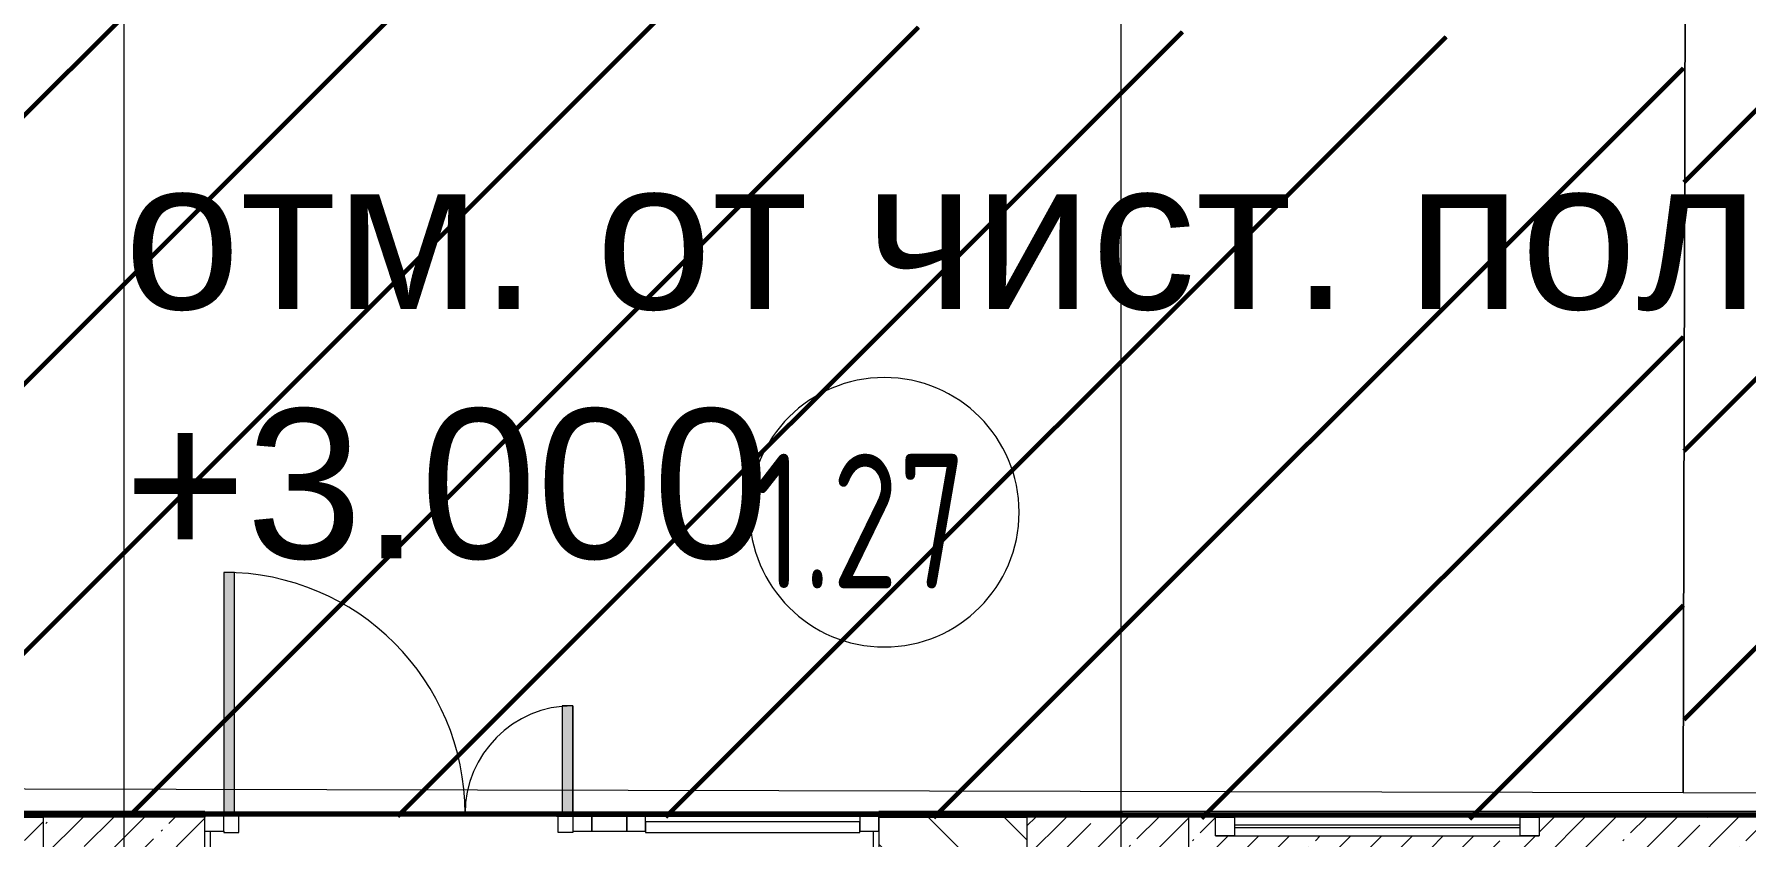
# Model space of a CAD drawing. Header units: millimetres. Extents: x -213911 to 415037, y -3642 to 107391.
# Drawn here: x 21941 to 28292, y 7691 to 10669 of the extents above; entities that cross this region are included whole.
import ezdxf

# ---------------------------------------------------------------- set-up
doc = ezdxf.new("R2010")
doc.units = ezdxf.units.MM
for name, color, linetype, lineweight in [('2)CF1', 5, 'Continuous', 30), ('7.3) Альбес', 5, 'Continuous', 50), ('7.5) Окраска потолка с инж комм.', 140, 'Continuous', 60), ('7.5.1) Окраска опуска черная', 140, 'Continuous', 60), ('A-AREA-BNDY', 7, 'Continuous', 5), ('A-AREA-IDEN', 7, 'Continuous', 9), ('A-DETL-GENF', 7, 'Continuous', 9), ('A-FLOR', 7, 'Continuous', 9), ('A-GLAZ', 7, 'Continuous', 9), ('A-GLAZ-1', 7, 'Continuous', 5), ('A-GLAZ-CURT', 7, 'Continuous', 9), ('A-GLAZ-CURT-1', 7, 'Continuous', 5), ('A-GLAZ-CURT-2', 7, 'Continuous', 20), ('A-GLAZ-CWMG', 7, 'Continuous', 9), ('A-GLAZ-CWMG-1', 7, 'Continuous', 20), ('A-WALL', 7, 'Continuous', 5), ('I-WALL', 7, 'Continuous', 5), ('S-COLS', 7, 'Continuous', 9), ('S-COLS-1', 7, 'Continuous', 5), ('Оси', 7, 'Continuous', 9)]:
    doc.layers.add(name, color=color, linetype=linetype, lineweight=lineweight)
for name, color, linetype, lineweight, true_color in [('A-DOOR-1', 7, 'Continuous', 5, 0xc0c0c0), ('A-WALL-1', 9, 'Continuous', 5, 0x808080), ('A-WALL-FNSH-1', 9, 'Continuous', 5, 0x808080)]:
    doc.layers.add(name, color=color, linetype=linetype, lineweight=lineweight, true_color=true_color)
doc.layers.add('A-FLOR-PATT-1', color=7, linetype='Continuous', lineweight=9, true_color=0xeef6ff, transparency=0.5)
doc.styles.get("Standard").update_dxf_attribs({"font": 'arial.ttf'})
doc.styles.add('СПДС', font='ГОСТ тип А.ttf', dxfattribs={"width": 0.9})
pattern_1 = [(45, (64.7, -136.06), (-114.04925, 114.04925), []), (45, (178.75, -136.06), (-114.04925, 114.04925), [201.612, -40.322, 6.706, -33.617])]
pattern_2 = [(45, (20274.96, 10732.44), (-498.404, 498.404), [])]

# ---------------------------------------------------------------- blocks, each defined once
blk = doc.blocks.new('BSC_Колонна _Прямоугольная - 600х600-V18-Объем проектирования 1 этажа')
at = {"layer": 'S-COLS-1'}
h = blk.add_hatch(dxfattribs=at)
h.set_pattern_fill('FP_28', color=256, style=0, pattern_type=2)
h.set_pattern_definition([(45, (-25860, -7600), (-114.0493, 114.0493), []), (45, (-25745.95, -7600), (-114.0493, 114.0493), [201.613, -40.323, 6.706, -33.617])])
h.paths.add_polyline_path([(300, -300), (300, 300), (-300, 300), (-300, -300), (-110.8, -300)])
for p, q in [((300, 300), (-300, 300)), ((-300, 300), (-300, -300)), ((300, -300), (300, 300)), ((-300, -300), (300, -300))]:
    blk.add_line(p, q, dxfattribs=at)
blk = doc.blocks.new('BSC_Колонна _Прямоугольная - 600х600-V153-Объем проектирования 1 этажа')
at = {"layer": 'S-COLS-1'}
h = blk.add_hatch(dxfattribs=at)
h.set_pattern_fill('FP_155', color=256, style=0, pattern_type=2)
h.set_pattern_definition([(45, (-22210, -7600), (-114.0493, 114.0493), []), (45, (-22095.95, -7600), (-114.0493, 114.0493), [201.613, -40.323, 6.706, -33.617])])
h.paths.add_polyline_path([(160.9, -300), (300, -300), (300, 300), (-300, 300), (-300, -300)])
for p, q in [((300, 300), (-300, 300)), ((-300, 300), (-300, -300)), ((300, -300), (300, 300)), ((-300, -300), (300, -300))]:
    blk.add_line(p, q, dxfattribs=at)
blk = doc.blocks.new('Прямоугольный импост - 50 x 70 мм-31700031-Объем проектирования 1 этажа')
at = {"layer": 'A-GLAZ-CWMG-1'}
for p, q in [((-70, 35), (0, 35)), ((-70, -35), (-70, 35)), ((0, 35), (0, -35)), ((0, -35), (-70, -35))]:
    blk.add_line(p, q, dxfattribs=at)
blk = doc.blocks.new('Дверь_Витражная_остекление_ - ДВН_ДАО_Главный вход_1200 в свету-31742133-Объем проектирования 1 этажа')
at = {"layer": 'A-DETL-GENF'}
for p, q in [((-607.5, 925), (-647.5, 925)), ((-647.5, 925), (-647.5, 35)), ((-607.5, 30), (-607.5, 925)), ((647.5, 430), (607.5, 430)), ((607.5, 430), (607.5, 30)), ((647.5, 35), (647.5, 430)), ((-647.5, 30), (-607.5, 30)), ((-592.5, 30), (-647.5, 30)), ((-592.5, -40), (-592.5, 30)), ((592.5, -40), (592.5, 30)), ((592.5, 30), (647.5, 30)), ((607.5, 30), (647.5, 30)), ((-647.5, -35), (-647.5, -40)), ((-647.5, -40), (-592.5, -40)), ((647.5, -40), (592.5, -40)), ((647.5, -35), (647.5, -40))]:
    blk.add_line(p, q, dxfattribs=at)
at = {"layer": 'A-DOOR-1'}
for p, q in [((-647.5, 925), (-647.5, 35)), ((647.5, 430), (647.5, 35))]:
    blk.add_line(p, q, dxfattribs=at)
for centre, radius, start, end in [((-647.5, 30), 895, 360, 90), ((647.5, 30), 400, 90, 180)]:
    blk.add_arc(centre, radius, start, end, dxfattribs=at)
blk = doc.blocks.new('Системная панель - Стемалит - 40мм-31720939-Объем проектирования 1 этажа')
at = {"layer": 'A-GLAZ-CURT-2'}
for p, q in [((65, 35), (-65, 35)), ((-65, 35), (-65, -35)), ((65, -35), (65, 35)), ((-65, -35), (65, -35))]:
    blk.add_line(p, q, dxfattribs=at)
blk = doc.blocks.new('Прямоугольный импост - 50 x 70 мм-31687886-Объем проектирования 1 этажа')
at = {"layer": 'A-GLAZ-CWMG-1'}
for p, q in [((-35, 35), (35, 35)), ((-35, -35), (-35, 35)), ((35, 35), (35, -35)), ((35, -35), (-35, -35))]:
    blk.add_line(p, q, dxfattribs=at)
blk = doc.blocks.new('Прямоугольный импост - 50 x 70 мм-31701779-Объем проектирования 1 этажа')
at = {"layer": 'A-GLAZ-CWMG-1'}
for p, q in [((0, 35), (-70, 35)), ((-70, 35), (-70, -35)), ((-70, -35), (0, -35)), ((0, -35), (0, -17))]:
    blk.add_line(p, q, dxfattribs=at)
blk = doc.blocks.new('Системная панель - Стекло - 40мм-31720953-Объем проектирования 1 этажа')
at = {"layer": 'A-GLAZ-CURT-1'}
h = blk.add_hatch(dxfattribs=at)
h.set_pattern_fill('FP_193', color=256, style=0, pattern_type=2)
h.set_pattern_definition([(45, (-24742.5, -7683), (-565.685, 565.685), [400, -1200]), (45, (-25142.5, -7883), (-565.685, 565.685), [1200, -400]), (45, (-24342.5, -8083), (-565.685, 565.685), [400, -1200])])
h.paths.add_polyline_path([(-108.5, -40), (397.5, -40), (397.5, 0), (-397.5, 0), (-397.5, -40)])
at = {"layer": 'A-GLAZ-CURT-2'}
for p, q in [((397.5, 0), (-397.5, 0)), ((-397.5, 0), (-397.5, -40)), ((397.5, -40), (397.5, 0)), ((-397.5, -40), (397.5, -40))]:
    blk.add_line(p, q, dxfattribs=at)
blk = doc.blocks.new('Прямоугольный импост - 50 x 70 мм-31702100-Объем проектирования 1 этажа')
at = {"layer": 'A-GLAZ-CWMG-1'}
for p, q in [((-35, 35), (35, 35)), ((-35, -35), (-35, 35)), ((35, 35), (35, -35)), ((35, -35), (-35, -35))]:
    blk.add_line(p, q, dxfattribs=at)
blk = doc.blocks.new('Прямоугольный импост - 50 x 70 мм-31720914-Объем проектирования 1 этажа')
at = {"layer": 'A-GLAZ-CWMG'}
blk.add_line((24940, 7918), (24145, 7918), dxfattribs=at)
blk = doc.blocks.new('120_Окно_СКБ_1Ст - 120_Окно_СКБ_1Ст 400х1200 EI30-24228621-Объем проектирования 1 этажа')
at = {"layer": 'A-GLAZ'}
for p, q in [((-600, 40), (-600, 110)), ((-600, 110), (-530, 110)), ((-530, 110), (-530, 40)), ((530, 40), (530, 110)), ((530, 110), (600, 110)), ((600, 110), (600, 40)), ((-530, 40), (-600, 40)), ((600, 40), (530, 40))]:
    blk.add_line(p, q, dxfattribs=at)
at = {"layer": 'A-GLAZ-1'}
for p, q in [((600, 110), (-600, 110)), ((530, 80), (-530, 80)), ((530, 70), (-530, 70)), ((-600, 40), (600, 40))]:
    blk.add_line(p, q, dxfattribs=at)
blk = doc.blocks.new('Марка_Помещения - Номер-25198446-Объем проектирования 1 этажа')
at = {"layer": 'A-AREA-IDEN'}
for start, end in [(360, 180), (180, 360)]:
    blk.add_arc((0, 0), 2.5, start, end, dxfattribs=at)

msp = doc.modelspace()

# ---------------------------------------------------------------- hatches: boundary and pattern name
at = {"layer": '2)CF1'}
h = msp.add_hatch(dxfattribs=at)
h.set_pattern_fill('ANSI31', color=256, scale=222)
h.paths.add_polyline_path([(34324.8, 13622.9), (28066.2, 13622.9), (28066.2, 10730.2), (28062.8, 10730.2), (28062.8, 7771.4), (34324.8, 7769.3)])
h = msp.add_hatch(dxfattribs=at)
h.set_pattern_fill('ANSI31', color=256, scale=222)
h.set_pattern_definition(pattern_2)
h.paths.add_polyline_path([(20275.9, 10633.5), (20275.9, 7774), (28060.4, 7755.7), (28060.4, 10644), (22654.7, 10742.9), (22655.6, 11754.4), (20296.6, 11733.4)])
at = {"layer": '7.5) Окраска потолка с инж комм.'}
h = msp.add_hatch(dxfattribs=at)
h.set_pattern_fill('ANSI31', color=256, scale=222)
h.paths.add_polyline_path([(34324.8, 13622.9), (28066.2, 13622.9), (28066.2, 10730.2), (28062.8, 10730.2), (28062.8, 7771.4), (34324.8, 7769.3)])
h = msp.add_hatch(dxfattribs=at)
h.set_pattern_fill('ANSI31', color=256, scale=222)
h.set_pattern_definition(pattern_2)
h.paths.add_polyline_path([(20275.9, 10633.5), (20275.9, 7774), (28060.4, 7755.7), (28060.4, 10644), (22654.7, 10742.9), (22655.6, 11754.4), (20296.6, 11733.4)])
at = {"layer": 'A-FLOR-PATT-1'}
h = msp.add_hatch(color=256, dxfattribs=at)
h.paths.add_polyline_path([(30384.7, 7783.9), (30382.8, 8624.1), (30364.7, 8626), (30364.7, 7783.9)])
h.paths.add_polyline_path([(23899.7, 7783.9), (23939.7, 7783.9), (23939.7, 8176.9), (23899.7, 8176.9)])
h.paths.add_polyline_path([(22684.7, 7783.9), (22684.7, 8671.9), (22644.7, 8671.9), (22644.7, 7783.9)])
h.paths.add_polyline_path([(38231.3, 7883.9), (38584.7, 7883.9), (38584.7, 7928.9), (37609.2, 7928.9), (37609.2, 7883.9), (38034.7, 7883.9)])
h.paths.add_polyline_path([(38168.2, 9873.9), (38584.7, 9873.9), (38584.7, 9918.9), (37609.2, 9918.9), (37609.2, 9873.9), (38034.7, 9873.9)])
h = msp.add_hatch(color=256, dxfattribs=at)
h.paths.add_polyline_path([(23939.7, 7776.9), (23939.7, 7783.9), (23899.7, 7781.9), (23899.7, 7776.9)])
h.paths.add_polyline_path([(22644.7, 7776.9), (22684.7, 7776.9), (22684.7, 7783.9), (22644.7, 7781.9)])
at = {"layer": 'I-WALL'}
h = msp.add_hatch(dxfattribs=at)
h.set_pattern_fill('FP_1', color=256, style=0, pattern_type=2)
h.set_pattern_definition(pattern_1)
h.paths.add_polyline_path([(20554.7, 7543.9), (21974.7, 7543.9), (21974.7, 7763.9), (18549.7, 7763.9), (18549.7, 7543.9), (20372.5, 7543.9)])
h.paths.add_polyline_path([(17569.7, 7543.9), (17599.7, 7543.9), (17599.7, 7763.9), (17324.7, 7763.9), (17324.7, 7543.9), (17344.7, 7543.9)])
h = msp.add_hatch(dxfattribs=at)
h.set_pattern_fill('FP_191', color=256, style=0, pattern_type=2)
h.set_pattern_definition([(0, (64.7, -136.06), (243.84, 60.96), [20.117, -162.763, 20.117, -162.763, -975.36]), (0, (64.7, -136.06), (243.84, 60.96), [-365.76, 20.117, -345.643, 20.117, -162.763, -426.72]), (0, (64.7, -136.06), (243.84, 60.96), [-914.4, 20.117, -101.803, 20.117, -284.683]), (120, (156.14, -105.58), (-174.71291, 180.69163), [20.117, -162.763, 20.117, -162.763, -975.36]), (120, (156.14, -105.58), (-174.71291, 180.69163), [-365.76, 20.117, -345.643, 20.117, -162.763, -426.72]), (120, (156.14, -105.58), (-174.71291, 180.69163), [-914.4, 20.117, -101.803, 20.117, -284.683]), (240, (186.62, 16.34), (-69.12709, -241.65163), [20.117, -162.763, 20.117, -162.763, -975.36]), (240, (186.62, 16.34), (-69.12709, -241.65163), [-365.76, 20.117, -345.643, 20.117, -162.763, -426.72]), (240, (186.62, 16.34), (-69.12709, -241.65163), [-914.4, 20.117, -101.803, 20.117, -284.683])])
h.paths.add_polyline_path([(29474.4, 7763.9), (30274.7, 7763.9), (30274.7, 7783.9), (25074.7, 7783.9), (25074.7, 7763.9), (29274.4, 7763.9)])
h.paths.add_polyline_path([(38554.7, 7763.9), (38604.7, 7763.9), (38604.7, 7783.9), (32774.7, 7783.9), (32774.7, 7763.9), (38534.6, 7763.9)])
h.paths.add_polyline_path([(22435.6, 7763.9), (22574.7, 7763.9), (22574.7, 7783.9), (20284.7, 7783.9), (20284.7, 7763.9), (21974.7, 7763.9)])
h = msp.add_hatch(dxfattribs=at)
h.set_pattern_fill('FP_23', color=256, style=0, pattern_type=2)
h.set_pattern_definition([(135, (64.7, -136.06), (-141.4214, -141.4214), [])])
h.paths.add_polyline_path([(25154.7, 7563.9), (25624.7, 7563.9), (25624.7, 7763.9), (25074.7, 7763.9), (25074.7, 7563.9)])
h = msp.add_hatch(dxfattribs=at)
h.set_pattern_fill('FP_1', color=256, style=0, pattern_type=2)
h.set_pattern_definition(pattern_1)
h.paths.add_polyline_path([(26224.7, 7543.9), (29274.4, 7543.9), (29274.4, 7763.9), (27524.7, 7762.5), (27524.7, 7693.9), (26324.7, 7693.9), (26324.7, 7763.9), (26224.7, 7763.9)])

# ---------------------------------------------------------------- linework, layer by layer
at = {"layer": '7.5) Окраска потолка с инж комм.'}
for p, q in [((28078, 7769.8), (20225, 7774.2)), ((38304.7, 7763.9), (28078, 7769.8))]:
    msp.add_line(p, q, dxfattribs=at)
at = {"layer": '7.5.1) Окраска опуска черная'}
for p, q in [((28078, 7769.8), (20225, 7774.2)), ((38304.7, 7763.9), (28078, 7769.8))]:
    msp.add_line(p, q, dxfattribs=at)
at = {"layer": 'A-AREA-BNDY', "flags": 128}
for points in [[(28087.4, 10813.1), (28066.4, 10813.1), (28059.5, 7854.6), (30229.5, 7849.5), (30229.4, 7811.5), (32729.4, 7805.7), (32729.5, 7843.7), (38538.5, 7830), (38544.9, 10588), (37994.9, 10589.3), (37996.2, 11131.3), (38276.2, 11130.7), (38303.9, 22912.6), (37674.4, 22914.1), (37531.9, 22914.4), (37044.9, 22915.6), (37044.9, 22916.6), (35244.9, 22920.8), (35244.9, 22919.8), (34757.9, 22920.9), (34615.4, 22921.3), (34285.9, 22922.1), (34264.2, 13678.1), (28094.2, 13692.6)], [(28059.5, 7854.6), (28066.4, 10812.6), (22595.5, 10825.5), (22597.8, 11825.5), (20259.8, 11830.9), (20257.5, 10851.9), (20236.5, 10842), (20229.5, 7873)]]:
    msp.add_lwpolyline(points, close=True, dxfattribs=at)
at = {"layer": 'A-FLOR'}
for p, q in [((20275, 7783.9), (30274.7, 7783.9)), ((22594.7, 7143.9), (22594.7, 7711.9)), ((25054.7, 6834.9), (25054.7, 7711.9))]:
    msp.add_line(p, q, dxfattribs=at)
at = {"layer": 'A-WALL'}
for p, q in [((26324.7, 7763.9), (26224.7, 7763.9)), ((29274.4, 7763.9), (27524.7, 7763.9))]:
    msp.add_line(p, q, dxfattribs=at)
at = {"layer": 'A-WALL-1'}
for p, q in [((18579.7, 7763.9), (21974.7, 7763.9)), ((22574.7, 7763.9), (22574.7, 7783.9)), ((25074.7, 7783.9), (25074.7, 6853.9)), ((25074.7, 7763.9), (25624.7, 7763.9))]:
    msp.add_line(p, q, dxfattribs=at)
at = {"layer": 'A-WALL-FNSH-1'}
for p, q in [((22574.7, 7784.9), (20274.7, 7784.9)), ((22574.7, 7783.9), (22574.7, 7784.9)), ((30274.7, 7784.9), (25074.7, 7784.9)), ((25074.7, 7784.9), (25074.7, 7783.9))]:
    msp.add_line(p, q, dxfattribs=at)
at = {"layer": 'Оси'}
for points in [[(22274.7, -2042.3), (22274.7, 2957.7), (22274.7, 22262), (22274.7, 27262)], [(25974.7, -2042.3), (25974.7, 2957.7), (25974.7, 22262), (25974.7, 27262)]]:
    msp.add_lwpolyline(points, dxfattribs=at)

# ---------------------------------------------------------------- block references
at = {"layer": 'A-AREA-IDEN', "xscale": 199.9999999999999, "yscale": 199.9999999999999, "zscale": 199.9999999999999}
msp.add_blockref('Марка_Помещения - Номер-25198446-Объем проектирования 1 этажа', (25095.4, 8895.2), dxfattribs=at)
at = {"layer": 'A-DOOR-1'}
msp.add_blockref('Дверь_Витражная_остекление_ - ДВН_ДАО_Главный вход_1200 в свету-31742133-Объем проектирования 1 этажа', (23292.2, 7746.9), dxfattribs=at)
at = {"layer": 'A-GLAZ', "color": 3}
msp.add_blockref('120_Окно_СКБ_1Ст - 120_Окно_СКБ_1Ст 400х1200 EI30-24228621-Объем проектирования 1 этажа', (26924.7, 7653.9), dxfattribs=at)
at = {"layer": 'A-GLAZ-CURT'}
for name, p in [('Системная панель - Стемалит - 40мм-31720939-Объем проектирования 1 этажа', (24074.7, 7746.9)), ('Системная панель - Стекло - 40мм-31720953-Объем проектирования 1 этажа', (24607.2, 7746.9))]:
    msp.add_blockref(name, p, dxfattribs=at)
at = {"layer": 'A-GLAZ-CWMG', "rotation": 180}
msp.add_blockref('Прямоугольный импост - 50 x 70 мм-31701779-Объем проектирования 1 этажа', (22574.7, 7746.9), dxfattribs=at)
at = {"layer": 'A-GLAZ-CWMG', "extrusion": (0, 0, -1), "rotation": 180}
for name, p in [('Прямоугольный импост - 50 x 70 мм-31687886-Объем проектирования 1 этажа', (-23974.7, 7746.9)), ('Прямоугольный импост - 50 x 70 мм-31702100-Объем проектирования 1 этажа', (-24174.7, 7746.9)), ('Прямоугольный импост - 50 x 70 мм-31700031-Объем проектирования 1 этажа', (-25074.7, 7746.9))]:
    msp.add_blockref(name, p, dxfattribs=at)
at = {"layer": 'A-GLAZ-CWMG'}
msp.add_blockref('Прямоугольный импост - 50 x 70 мм-31720914-Объем проектирования 1 этажа', (64.7, -136.1), dxfattribs=at)
at = {"layer": 'S-COLS'}
for name, p in [('BSC_Колонна _Прямоугольная - 600х600-V153-Объем проектирования 1 этажа', (22274.7, 7463.9)), ('BSC_Колонна _Прямоугольная - 600х600-V18-Объем проектирования 1 этажа', (25924.7, 7463.9))]:
    msp.add_blockref(name, p, dxfattribs=at)

# ---------------------------------------------------------------- texts
at = {"layer": '7.3) Альбес', "linetype": 'ByBlock', "ltscale": 0.5, "insert": (22274.7, 10204.1), "char_height": 555, "attachment_point": 1}
msp.add_mtext_dynamic_manual_height_columns('отм. от чист. пола +3.000', width=7611.763, gutter_width=12.5, heights=[0], dxfattribs=at)
at = {"layer": 'A-AREA-IDEN', "insert": (24611.7, 9112.4), "char_height": 500, "width": 1212.151, "attachment_point": 1, "style": 'СПДС'}
msp.add_mtext('1.27', dxfattribs=at)

doc.saveas('drawing.dxf')
